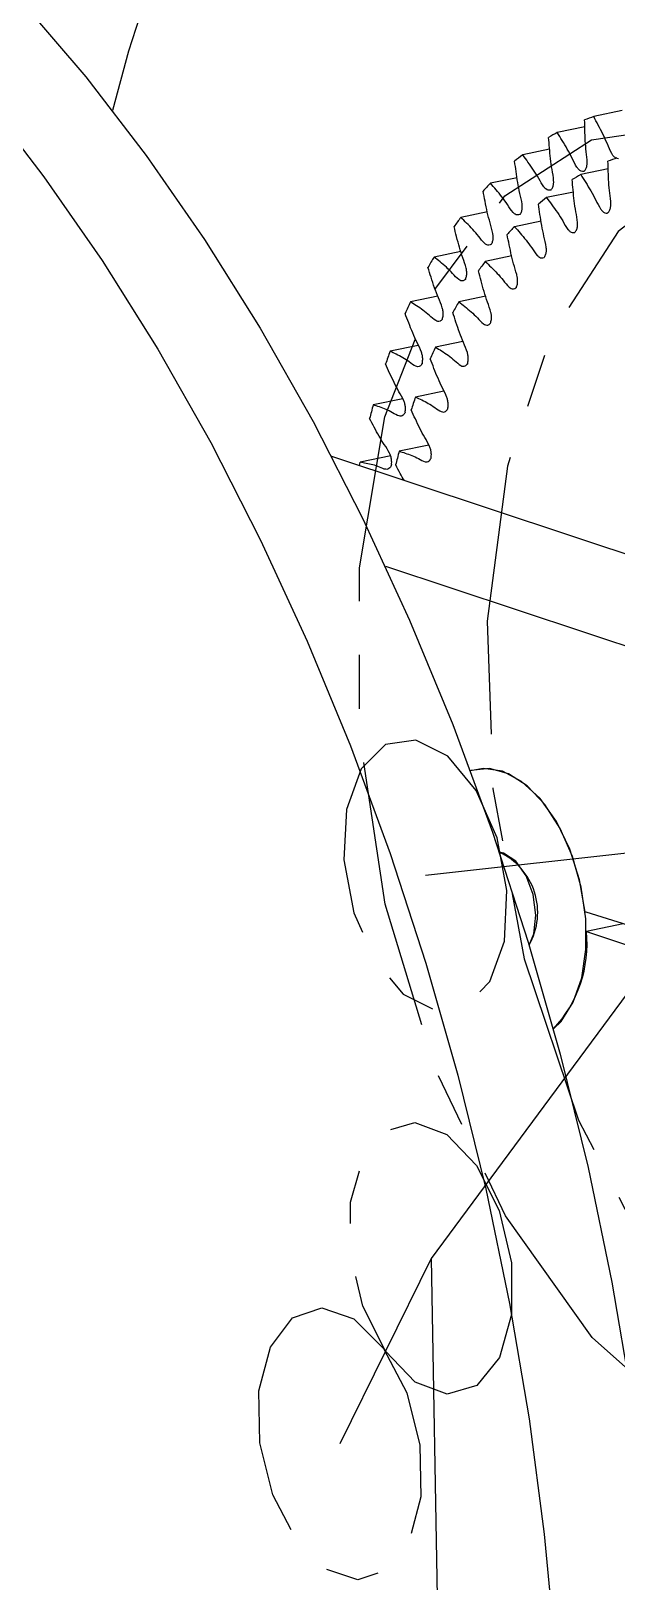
# Model space of a CAD drawing. Header units: millimetres. Extents: x 0 to 420, y 0 to 297.
# Drawn here: x 176.2 to 203.8, y 163.6 to 236.7 of the extents above; entities that cross this region are included whole.
import ezdxf

# ---------------------------------------------------------------- set-up
doc = ezdxf.new("R2010")
doc.units = ezdxf.units.MM
doc.linetypes.add('CENTERX2', pattern=[20.32, 12.7, -2.54, 2.54, -2.54])

msp = doc.modelspace()

# ---------------------------------------------------------------- linework, layer by layer
at = {"color": 7, "linetype": 'Continuous', "lineweight": 25}
for p, q in [((204.068, 232.954), (202.722, 232.675)), ((202.303, 232.189), (201.004, 231.919)), ((200.648, 231.131), (199.379, 230.868)), ((199.118, 229.792), (197.861, 229.531)), ((203.406, 230.207), (202.112, 229.938)), ((201.765, 229.115), (200.498, 228.852)), ((197.721, 228.181), (196.465, 227.92)), ((200.25, 227.743), (198.994, 227.482)), ((196.47, 226.314), (195.203, 226.051)), ((198.87, 226.101), (197.613, 225.84)), ((195.378, 224.209), (194.087, 223.941)), ((197.637, 224.206), (196.368, 223.942)), ((194.46, 221.887), (193.128, 221.61)), ((196.565, 222.074), (195.27, 221.805)), ((195.669, 219.727), (194.33, 219.449)), ((193.727, 219.368), (192.335, 219.079)), ((190.377, 216.655), (217.893, 207.525)), ((193.16, 216.673), (191.715, 216.373)), ((194.957, 217.187), (193.557, 216.896)), ((192.91, 211.479), (209.856, 205.856)), ((202.363, 195.156), (202.323, 195.169)), ((205.336, 194.23), (202.363, 195.156)), ((204.113, 194.611), (202.38, 194.251)), ((202.38, 194.251), (205.353, 193.264))]:
    msp.add_line(p, q, dxfattribs=at)
at = {"color": 7, "linetype": 'Continuous'}
for p, q in [((210.873, 200.243), (195.061, 178.838)), ((194.798, 196.905), (217, 199.372)), ((195.061, 178.838), (190.764, 170.091)), ((195.061, 178.838), (195.409, 159.496))]:
    msp.add_line(p, q, dxfattribs=at)
at = {"color": 7, "linetype": 'Continuous', "lineweight": 25, "flags": 128}
for points in [[(182.19, 240.051), (180.815, 235.76), (180.05, 232.959)], [(175.84, 237.984), (178.793, 234.543), (181.647, 230.838), (184.392, 226.886), (187.015, 222.702), (189.506, 218.303), (191.855, 213.708), (194.052, 208.936), (196.087, 204.005), (197.954, 198.937), (199.643, 193.752), (201.149, 188.471), (202.464, 183.117), (203.584, 177.71), (204.504, 172.274), (205.219, 166.831), (205.728, 161.402)], [(173.97, 233.541), (176.825, 229.837), (179.569, 225.885), (182.192, 221.701), (184.683, 217.302), (187.032, 212.707), (189.229, 207.935), (191.265, 203.004), (193.131, 197.936), (194.821, 192.751), (196.326, 187.47), (197.642, 182.115), (198.762, 176.709), (199.681, 171.273), (200.397, 165.829), (200.906, 160.401)], [(193.844, 218.735), (193.843, 218.733), (193.843, 218.731), (193.842, 218.729), (193.841, 218.727), (193.841, 218.725), (193.84, 218.723), (193.84, 218.721), (193.839, 218.719)], [(195.06, 216.564), (195.06, 216.566), (195.061, 216.568), (195.061, 216.57), (195.062, 216.572), (195.062, 216.574), (195.063, 216.576), (195.064, 216.578), (195.064, 216.58)], [(191.686, 216.22), (191.699, 216.288), (191.715, 216.373)], [(193.203, 216.27), (193.203, 216.268), (193.202, 216.266), (193.202, 216.264), (193.201, 216.262), (193.201, 216.26), (193.2, 216.258), (193.2, 216.256), (193.199, 216.253)], [(202.323, 195.169), (202.06, 196.681), (201.598, 198.128), (200.965, 199.431), (200.194, 200.516), (199.33, 201.323), (198.42, 201.806), (197.515, 201.939), (196.919, 201.821)], [(200.829, 189.658), (201.189, 190.013), (201.761, 190.913), (202.158, 192.062), (202.358, 193.398), (202.352, 194.849), (202.138, 196.337), (201.729, 197.782), (201.147, 199.105), (200.423, 200.236), (199.596, 201.113), (198.71, 201.69), (197.814, 201.934), (196.956, 201.834), (196.919, 201.821)], [(199.686, 193.612), (199.901, 194.142), (200.001, 195.026), (199.874, 195.988), (199.541, 196.88), (199.051, 197.568), (198.479, 197.945), (198.278, 197.992)]]:
    msp.add_lwpolyline(points, dxfattribs=at)
at = {"color": 7, "linetype": 'CENTERX2', "flags": 128}
for points in [[(198.532, 228.934), (202.621, 231.582), (207.229, 232.26), (212.066, 230.926), (216.829, 227.665), (221.217, 222.68), (224.955, 216.286), (227.808, 208.883), (229.597, 200.938), (230.21, 192.949), (229.607, 185.418), (227.828, 178.819), (224.983, 173.566), (221.252, 169.989), (216.868, 168.313), (212.108, 168.643), (207.27, 170.959), (202.659, 175.115), (198.564, 180.85), (195.242, 187.803), (192.902, 195.538), (191.692, 203.568), (191.687, 211.39), (192.887, 218.511), (195.217, 224.484), (198.532, 228.934)], [(198.658, 216.197), (197.712, 208.886), (197.978, 200.977), (199.44, 192.968), (202.004, 185.361), (205.511, 178.634), (209.74, 173.21), (214.425, 169.43), (219.272, 167.532), (223.976, 167.634), (228.242, 169.73), (231.801, 173.689), (234.431, 179.262), (235.965, 186.098), (236.308, 193.768), (235.437, 201.79), (233.408, 209.661), (230.348, 216.885), (226.449, 223.008), (221.957, 227.646), (217.153, 230.508), (212.34, 231.413), (207.819, 230.306), (203.875, 227.254), (200.756, 222.45), (198.658, 216.197)], [(195.849, 202.511), (194.344, 203.273), (192.909, 203.065), (191.762, 201.919), (191.076, 200.01), (190.958, 197.628), (191.424, 195.136), (192.403, 192.913), (193.748, 191.298), (195.252, 190.537), (196.687, 190.745), (197.835, 191.891), (198.52, 193.8), (198.639, 196.182), (198.173, 198.673), (197.193, 200.896), (195.849, 202.511)], [(198.855, 176.189), (198.279, 174.158), (197.213, 172.839), (195.819, 172.433), (194.31, 173.002), (192.916, 174.46), (191.848, 176.584), (191.269, 179.052), (191.267, 181.487), (191.843, 183.518), (192.909, 184.838), (194.303, 185.243), (195.812, 184.674), (197.206, 183.216), (198.274, 181.092), (198.853, 178.624), (198.855, 176.189)], [(189.911, 176.5), (191.419, 175.992), (192.828, 174.585), (193.922, 172.495), (194.536, 170.038), (194.576, 167.59), (194.035, 165.522), (192.996, 164.15), (191.618, 163.682), (190.109, 164.19), (188.7, 165.597), (187.606, 167.687), (186.992, 170.143), (186.953, 172.592), (187.493, 174.66), (188.532, 176.032), (189.911, 176.5)]]:
    msp.add_lwpolyline(points, dxfattribs=at)
at = {"color": 7, "linetype": 'Continuous', "lineweight": 25}
for centre, radius, start, end in [((206.356, 222.115), 11.168, 108.98951, 111.31979), ((206.731, 221.326), 12.042, 118.39426, 120.61032), ((207.588, 220.066), 13.567, 127.23449, 129.28117), ((207.685, 220.177), 11.238, 110.12159, 112.4422), ((208.108, 219.327), 12.188, 119.47302, 121.67134), ((206.787, 220.339), 10.75, 114.85635, 114.91832), ((209.065, 218.456), 15.754, 135.33179, 137.18443), ((207.344, 219.371), 11.867, 123.93824, 123.99625), ((209.033, 218.019), 13.791, 128.23227, 130.25676), ((211.242, 216.633), 18.595, 142.62646, 144.2852), ((210.589, 216.377), 16.056, 136.23578, 138.06512), ((208.42, 218.018), 13.598, 132.33124, 132.38422), ((208.135, 218.376), 10.85, 115.95926, 116.02084), ((208.746, 217.357), 12.04, 124.96909, 125.02655), ((214.138, 214.739), 22.057, 149.1461, 150.62639), ((210.118, 216.4), 15.945, 139.93273, 139.98038), ((209.891, 215.965), 13.843, 133.27162, 133.32397), ((212.852, 214.538), 18.973, 143.43614, 145.07278), ((212.486, 214.65), 18.892, 146.74132, 146.78388), ((211.667, 214.325), 16.263, 140.7779, 140.82492), ((217.704, 212.912), 26.065, 154.96742, 156.29177), ((215.831, 212.645), 22.504, 149.86865, 151.32927), ((215.51, 212.899), 22.387, 152.81888, 152.85688), ((214.115, 212.568), 19.278, 147.49603, 147.53801), ((221.826, 211.271), 30.503, 160.18667, 161.37923), ((219.469, 210.834), 26.57, 155.61366, 156.92118), ((219.112, 211.269), 26.343, 158.25678, 158.29087), ((217.212, 210.826), 22.833, 153.49294, 153.53044), ((223.646, 209.222), 31.049, 160.7683, 161.94685), ((226.333, 209.907), 35.213, 164.90162, 165.98531), ((220.875, 209.217), 26.835, 158.86177, 158.89545), ((228.185, 207.895), 35.779, 165.42983, 166.50206), ((196.941, 195.146), 3.145, 330.80591, 64.83594), ((196.561, 193.657), 5.849, 316.86151, 5.82182)]:
    msp.add_arc(centre, radius, start, end, dxfattribs=at)
for points, knots in [([(203.889, 230.688), (203.845, 230.695), (203.766, 230.707), (203.654, 230.801), (203.512, 231.017), (203.31, 231.552), (203.019, 232.124), (202.794, 232.541), (202.722, 232.675)], [0, 0, 0, 0, 0.083757, 0.152386, 0.216575, 0.414392, 0.81295, 1, 1, 1, 1]), ([(202.258, 230.088), (202.215, 230.088), (202.137, 230.088), (202.023, 230.165), (201.872, 230.362), (201.644, 230.873), (201.326, 231.407), (201.082, 231.795), (201.004, 231.919)], [0, 0, 0, 0, 0.083757, 0.152386, 0.216575, 0.414392, 0.81295, 1, 1, 1, 1]), ([(202.269, 230.093), (202.302, 230.128), (202.361, 230.192), (202.41, 230.344), (202.425, 230.618), (202.339, 231.195), (202.31, 231.864), (202.299, 232.36), (202.295, 232.518)], [0, 0, 0, 0, 0.083757, 0.152386, 0.216575, 0.414392, 0.81295, 1, 1, 1, 1]), ([(200.718, 229.217), (200.748, 229.258), (200.802, 229.333), (200.84, 229.495), (200.838, 229.777), (200.721, 230.35), (200.652, 231.026), (200.612, 231.529), (200.599, 231.69)], [0, 0, 0, 0, 0.0837574, 0.1523862, 0.2165752, 0.4143916, 0.8129503, 1, 1, 1, 1]), ([(199.263, 228.07), (199.289, 228.117), (199.337, 228.202), (199.364, 228.373), (199.346, 228.66), (199.197, 229.224), (199.09, 229.901), (199.021, 230.406), (198.999, 230.568)], [0, 0, 0, 0, 0.083757, 0.152386, 0.216575, 0.414392, 0.81295, 1, 1, 1, 1]), ([(200.708, 229.21), (200.667, 229.203), (200.591, 229.19), (200.475, 229.249), (200.316, 229.425), (200.064, 229.908), (199.723, 230.4), (199.462, 230.755), (199.379, 230.868)], [0, 0, 0, 0, 0.083757, 0.152386, 0.216575, 0.414392, 0.81295, 1, 1, 1, 1]), ([(203.386, 228.132), (203.418, 228.168), (203.477, 228.233), (203.524, 228.386), (203.537, 228.661), (203.448, 229.238), (203.414, 229.908), (203.399, 230.405), (203.395, 230.564)], [0, 0, 0, 0, 0.083757, 0.152386, 0.216575, 0.414392, 0.81295, 1, 1, 1, 1]), ([(201.846, 227.223), (201.875, 227.265), (201.928, 227.341), (201.965, 227.505), (201.961, 227.787), (201.84, 228.359), (201.767, 229.036), (201.723, 229.539), (201.709, 229.7)], [0, 0, 0, 0, 0.083757, 0.152386, 0.216575, 0.414392, 0.81295, 1, 1, 1, 1]), ([(202.112, 229.938), (202.19, 229.815), (202.436, 229.431), (202.757, 228.901), (202.988, 228.393), (203.14, 228.199), (203.255, 228.124), (203.332, 228.126), (203.375, 228.127)], [0, 0, 0, 0, 0.18705, 0.585608, 0.783425, 0.847614, 0.916243, 1, 1, 1, 1]), ([(197.915, 226.664), (197.938, 226.715), (197.98, 226.81), (197.996, 226.989), (197.961, 227.278), (197.782, 227.828), (197.638, 228.499), (197.54, 229.002), (197.509, 229.163)], [0, 0, 0, 0, 0.083757, 0.152386, 0.216575, 0.414392, 0.81295, 1, 1, 1, 1]), ([(199.253, 228.062), (199.213, 228.048), (199.14, 228.022), (199.024, 228.063), (198.859, 228.216), (198.585, 228.666), (198.224, 229.111), (197.949, 229.429), (197.861, 229.531)], [0, 0, 0, 0, 0.083757, 0.152386, 0.216575, 0.414392, 0.81295, 1, 1, 1, 1]), ([(200.402, 226.045), (200.428, 226.092), (200.475, 226.178), (200.501, 226.351), (200.481, 226.638), (200.328, 227.201), (200.217, 227.877), (200.144, 228.383), (200.121, 228.544)], [0, 0, 0, 0, 0.083757, 0.152386, 0.216575, 0.414392, 0.81295, 1, 1, 1, 1]), ([(200.498, 228.852), (200.582, 228.74), (200.844, 228.39), (201.188, 227.903), (201.443, 227.424), (201.603, 227.251), (201.719, 227.194), (201.794, 227.208), (201.836, 227.216)], [0, 0, 0, 0, 0.18705, 0.585608, 0.783425, 0.847614, 0.916243, 1, 1, 1, 1]), ([(196.689, 225.01), (196.708, 225.067), (196.743, 225.17), (196.748, 225.355), (196.697, 225.643), (196.49, 226.173), (196.309, 226.833), (196.184, 227.329), (196.144, 227.488)], [0, 0, 0, 0, 0.083757, 0.152386, 0.216575, 0.414392, 0.81295, 1, 1, 1, 1]), ([(197.907, 226.653), (197.868, 226.632), (197.799, 226.594), (197.684, 226.617), (197.514, 226.746), (197.22, 227.159), (196.842, 227.552), (196.556, 227.831), (196.465, 227.92)], [0, 0, 0, 0, 0.083757, 0.152386, 0.216575, 0.414392, 0.81295, 1, 1, 1, 1]), ([(198.994, 227.482), (199.082, 227.382), (199.358, 227.068), (199.722, 226.629), (199.999, 226.184), (200.164, 226.033), (200.28, 225.994), (200.353, 226.021), (200.393, 226.036)], [0, 0, 0, 0, 0.18705, 0.585608, 0.783425, 0.847614, 0.916243, 1, 1, 1, 1]), ([(199.068, 224.609), (199.091, 224.661), (199.132, 224.756), (199.147, 224.936), (199.11, 225.225), (198.928, 225.773), (198.779, 226.443), (198.678, 226.946), (198.645, 227.107)], [0, 0, 0, 0, 0.083757, 0.152386, 0.216575, 0.414392, 0.81295, 1, 1, 1, 1]), ([(196.681, 224.998), (196.645, 224.971), (196.58, 224.921), (196.466, 224.925), (196.294, 225.028), (195.983, 225.4), (195.592, 225.739), (195.297, 225.976), (195.203, 226.051)], [0, 0, 0, 0, 0.083757, 0.152386, 0.216575, 0.414392, 0.81295, 1, 1, 1, 1]), ([(195.595, 223.126), (195.61, 223.186), (195.638, 223.297), (195.632, 223.486), (195.565, 223.771), (195.332, 224.277), (195.117, 224.919), (194.965, 225.404), (194.917, 225.558)], [0, 0, 0, 0, 0.083757, 0.152386, 0.216575, 0.414392, 0.81295, 1, 1, 1, 1]), ([(197.857, 222.927), (197.876, 222.984), (197.91, 223.088), (197.914, 223.274), (197.86, 223.561), (197.651, 224.089), (197.465, 224.747), (197.337, 225.242), (197.296, 225.401)], [0, 0, 0, 0, 0.083757, 0.152386, 0.216575, 0.414392, 0.81295, 1, 1, 1, 1]), ([(197.613, 225.84), (197.705, 225.753), (197.992, 225.479), (198.372, 225.091), (198.668, 224.683), (198.838, 224.557), (198.953, 224.537), (199.022, 224.576), (199.06, 224.598)], [0, 0, 0, 0, 0.18705, 0.585608, 0.783425, 0.847614, 0.916243, 1, 1, 1, 1]), ([(195.588, 223.112), (195.555, 223.079), (195.494, 223.017), (195.384, 223.002), (195.21, 223.079), (194.885, 223.407), (194.485, 223.687), (194.183, 223.88), (194.087, 223.941)], [0, 0, 0, 0, 0.083757, 0.152386, 0.216575, 0.414392, 0.81295, 1, 1, 1, 1]), ([(196.368, 223.942), (196.462, 223.868), (196.758, 223.636), (197.151, 223.304), (197.463, 222.937), (197.636, 222.837), (197.749, 222.835), (197.814, 222.887), (197.849, 222.915)], [0, 0, 0, 0, 0.18705, 0.585608, 0.783425, 0.847614, 0.916243, 1, 1, 1, 1]), ([(194.644, 221.027), (194.655, 221.092), (194.675, 221.209), (194.658, 221.401), (194.576, 221.679), (194.319, 222.157), (194.071, 222.774), (193.895, 223.243), (193.839, 223.393)], [0, 0, 0, 0, 0.083757, 0.152386, 0.216575, 0.414392, 0.81295, 1, 1, 1, 1]), ([(196.779, 221.016), (196.794, 221.078), (196.821, 221.189), (196.814, 221.379), (196.745, 221.663), (196.509, 222.166), (196.29, 222.805), (196.135, 223.288), (196.086, 223.442)], [0, 0, 0, 0, 0.083757, 0.152386, 0.216575, 0.414392, 0.81295, 1, 1, 1, 1]), ([(194.638, 221.013), (194.607, 220.973), (194.552, 220.9), (194.446, 220.867), (194.272, 220.917), (193.937, 221.197), (193.53, 221.417), (193.226, 221.563), (193.128, 221.61)], [0, 0, 0, 0, 0.083757, 0.152386, 0.216575, 0.414392, 0.81295, 1, 1, 1, 1]), ([(195.27, 221.805), (195.366, 221.745), (195.668, 221.558), (196.07, 221.284), (196.395, 220.962), (196.57, 220.888), (196.68, 220.905), (196.74, 220.968), (196.773, 221.003)], [0, 0, 0, 0, 0.1870497, 0.5856084, 0.7834248, 0.8476138, 0.9162426, 1, 1, 1, 1]), ([(193.844, 218.735), (193.851, 218.803), (193.864, 218.925), (193.836, 219.118), (193.739, 219.388), (193.461, 219.831), (193.183, 220.42), (192.983, 220.868), (192.919, 221.011)], [0, 0, 0, 0, 0.083757, 0.152386, 0.216575, 0.414392, 0.81295, 1, 1, 1, 1]), ([(195.846, 218.894), (195.856, 218.959), (195.876, 219.077), (195.857, 219.269), (195.773, 219.546), (195.514, 220.02), (195.262, 220.634), (195.083, 221.101), (195.026, 221.25)], [0, 0, 0, 0, 0.083757, 0.152386, 0.216575, 0.414392, 0.81295, 1, 1, 1, 1]), ([(194.33, 219.449), (194.428, 219.404), (194.732, 219.263), (195.139, 219.05), (195.475, 218.776), (195.649, 218.73), (195.755, 218.765), (195.81, 218.839), (195.84, 218.879)], [0, 0, 0, 0, 0.18705, 0.585608, 0.783425, 0.847614, 0.916243, 1, 1, 1, 1]), ([(193.839, 218.719), (193.812, 218.674), (193.763, 218.59), (193.661, 218.539), (193.489, 218.561), (193.146, 218.791), (192.738, 218.948), (192.433, 219.048), (192.335, 219.079)], [0, 0, 0, 0, 0.083757, 0.152386, 0.216575, 0.414392, 0.81295, 1, 1, 1, 1]), ([(195.064, 216.58), (195.071, 216.648), (195.083, 216.771), (195.053, 216.964), (194.955, 217.232), (194.674, 217.672), (194.393, 218.256), (194.191, 218.701), (194.126, 218.844)], [0, 0, 0, 0, 0.0837574, 0.1523862, 0.2165752, 0.4143916, 0.8129503, 1, 1, 1, 1]), ([(193.203, 216.27), (193.206, 216.34), (193.211, 216.467), (193.172, 216.658), (193.062, 216.917), (192.765, 217.323), (192.459, 217.876), (192.238, 218.3), (192.168, 218.435)], [0, 0, 0, 0, 0.083757, 0.152386, 0.216575, 0.414392, 0.81295, 1, 1, 1, 1]), ([(193.557, 216.896), (193.655, 216.866), (193.959, 216.772), (194.368, 216.623), (194.711, 216.399), (194.883, 216.38), (194.984, 216.434), (195.033, 216.518), (195.06, 216.564)], [0, 0, 0, 0, 0.18705, 0.585608, 0.783425, 0.847614, 0.916243, 1, 1, 1, 1]), ([(193.199, 216.253), (193.176, 216.202), (193.133, 216.11), (193.037, 216.041), (192.868, 216.035), (192.521, 216.213), (192.114, 216.305), (191.812, 216.357), (191.715, 216.373)], [0, 0, 0, 0, 0.083757, 0.152386, 0.216575, 0.414392, 0.81295, 1, 1, 1, 1]), ([(193.803, 215.518), (193.738, 215.626), (193.596, 215.86), (193.465, 216.111), (193.395, 216.247)], [0, 0, 0, 0, 0.460031, 1, 1, 1, 1])]:
    msp.add_open_spline(points, degree=3, knots=knots, dxfattribs=at)

doc.saveas('drawing.dxf')
